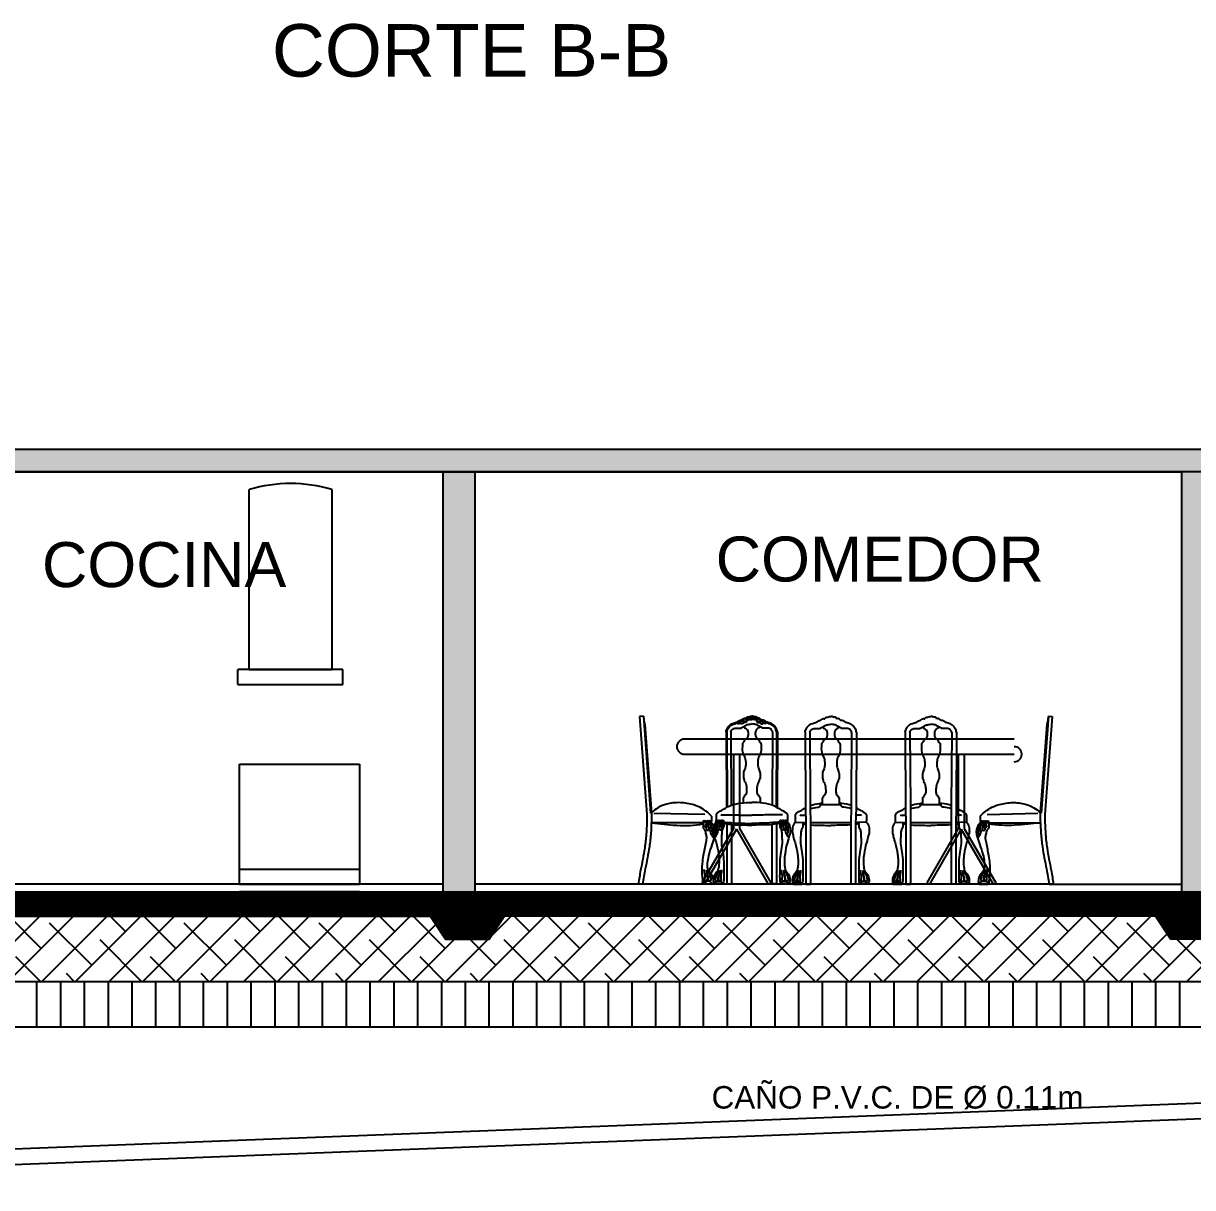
# Model space of a CAD drawing. Header units: millimetres. Extents: x 1356 to 2849, y 1307 to 1361.
# Drawn here: x 2736.51 to 2744.31, y 1344.32 to 1352.09 of the extents above; entities that cross this region are included whole.
import ezdxf

# ---------------------------------------------------------------- set-up
doc = ezdxf.new("R2010")
doc.units = ezdxf.units.MM
doc.layers.add('Linea Fina', color=8, linetype='Continuous', lineweight=9)
doc.styles.add('1en50', font='arial.ttf', dxfattribs={"height": 0.09})
doc.styles.get("Standard").update_dxf_attribs({"font": 'arial.ttf'})

# ---------------------------------------------------------------- blocks, each defined once
blk = doc.blocks.new('chipen-tras')
for p, q in [((-0.306, 1.0142), (-0.3033, 0.5096)), ((-0.1846, 1.0521), (-0.1846, 1.0421)), ((-0.0847, 1.0521), (-0.0847, 1.0421)), ((0.0367, 1.0142), (0.0341, 0.5096)), ((-0.2737, 1.0118), (-0.2712, 0.5247)), ((-0.1846, 0.9594), (-0.1846, 0.9494)), ((-0.0847, 0.9594), (-0.0847, 0.9494)), ((0.0045, 1.0118), (0.0019, 0.5247)), ((-0.1846, 0.6974), (-0.1846, 0.685)), ((-0.0847, 0.6974), (-0.0847, 0.685)), ((-0.1911, 0.571), (-0.1911, 0.5323)), ((-0.1846, 0.5883), (-0.1846, 0.5798)), ((-0.0847, 0.5883), (-0.0847, 0.5798)), ((-0.0781, 0.571), (-0.0781, 0.5323)), ((-0.3033, 0.5096), (-0.3003, 0.4009)), ((-0.2712, 0.5247), (-0.2692, 0.3964)), ((-0.203, 0.5323), (-0.0663, 0.5323)), ((0.0019, 0.5247), (0, 0.3964)), ((0.0341, 0.5096), (0.031, 0.4009)), ((-0.3727, 0.4632), (-0.3727, 0.4247)), ((-0.3727, 0.4247), (-0.3714, 0.422)), ((-0.3714, 0.422), (-0.3714, 0.4138)), ((-0.3714, 0.4138), (-0.3235, 0.4129)), ((-0.3235, 0.4129), (-0.3213, 0.4077)), ((-0.3003, 0.4009), (-0.3003, 0)), ((-0.2695, 0.4129), (0.0002, 0.4129)), ((-0.2692, 0.3964), (-0.2692, 0)), ((0, 0.3964), (0, 0)), ((0.031, 0.4009), (0.031, 0)), ((0.031, 0.4009), (0.031, 0.4009)), ((0.0542, 0.4129), (0.0521, 0.4077)), ((0.1021, 0.4138), (0.0542, 0.4129)), ((0.1035, 0.4247), (0.1021, 0.422)), ((0.1021, 0.422), (0.1021, 0.4138)), ((0.1035, 0.4632), (0.1035, 0.4247)), ((-0.384, 0), (-0.327, 0)), ((-0.3003, 0), (-0.2692, 0)), ((0.031, 0), (0, 0)), ((0.1147, 0), (0.0577, 0))]:
    blk.add_line(p, q)
for points, end_tangent in [([(-0.306, 1.0142), (-0.3027, 1.0276), (-0.2948, 1.0426), (-0.2839, 1.0565), (-0.273, 1.0652), (-0.2572, 1.0723), (-0.2429, 1.0764), (-0.2331, 1.0802), (-0.2241, 1.0862), (-0.2173, 1.09), (-0.2049, 1.0933), (-0.1917, 1.1005), (-0.1864, 1.1043), (-0.1804, 1.105), (-0.1736, 1.1043)], (0.999564, -0.029521)), ([(0.0367, 1.0142), (0.0335, 1.0276), (0.0256, 1.0426), (0.0147, 1.0565), (0.0038, 1.0652), (-0.0121, 1.0723), (-0.0264, 1.0764), (-0.0361, 1.0802), (-0.0452, 1.0862), (-0.0519, 1.09), (-0.0644, 1.0933), (-0.0775, 1.1005), (-0.0828, 1.1043), (-0.0888, 1.105), (-0.0956, 1.1043)], (-0.999564, -0.029521))]:
    blk.add_spline(points, degree=3, dxfattribs=dict(end_tangent=end_tangent))
for points, start_tangent, end_tangent in [([(-0.1736, 1.1043), (-0.1703, 1.1099), (-0.1639, 1.1137), (-0.1563, 1.1152), (-0.1492, 1.1133)], (0.559374, 0.828915), (0.894585, -0.446898)), ([(-0.0956, 1.1043), (-0.099, 1.1099), (-0.1054, 1.1137), (-0.1129, 1.1152), (-0.1201, 1.1133)], (-0.559374, 0.828915), (-0.894585, -0.446898)), ([(-0.2709, 0.5063), (-0.2221, 0.5137), (-0.2089, 0.5181), (-0.2034, 0.5245), (-0.203, 0.5323)], (0.999646, 0.026593), (-0.266147, 0.963932)), ([(0.0017, 0.5063), (-0.0471, 0.5137), (-0.0604, 0.5181), (-0.0658, 0.5245), (-0.0663, 0.5323)], (-0.999646, 0.026593), (0.266147, 0.963932)), ([(-0.3714, 0.4138), (-0.3792, 0.4051), (-0.3875, 0.3886), (-0.3905, 0.3694), (-0.3909, 0.3464), (-0.3848, 0.3203), (-0.3801, 0.3005), (-0.3722, 0.2766), (-0.3566, 0.202), (-0.3522, 0.1555), (-0.3539, 0.122), (-0.36, 0.0931), (-0.3788, 0.0648), (-0.3866, 0.0487), (-0.3905, 0.0292), (-0.3892, 0.0118), (-0.384, 0)], (-0.777726, -0.628603), (0.287438, -0.957799)), ([(-0.3213, 0.4077), (-0.3213, 0.3954), (-0.3221, 0.381), (-0.3274, 0.371), (-0.3339, 0.3476), (-0.3356, 0.3176), (-0.3365, 0.2719), (-0.3282, 0.2142), (-0.3213, 0.1494), (-0.3217, 0.0946), (-0.3209, 0.0374), (-0.323, 0.0148), (-0.327, 0)], (0.470156, -0.882583), (-0.284598, -0.958647)), ([(0.0521, 0.4077), (0.0521, 0.3954), (0.0529, 0.381), (0.0581, 0.371), (0.0646, 0.3476), (0.0664, 0.3176), (0.0673, 0.2719), (0.059, 0.2142), (0.052, 0.1494), (0.0525, 0.0946), (0.0516, 0.0374), (0.0538, 0.0148), (0.0577, 0)], (-0.470156, -0.882583), (0.284598, -0.958647)), ([(0.1021, 0.4138), (0.1099, 0.4051), (0.1182, 0.3886), (0.1213, 0.3694), (0.1217, 0.3464), (0.1156, 0.3203), (0.1108, 0.3005), (0.103, 0.2766), (0.0873, 0.202), (0.083, 0.1555), (0.0847, 0.122), (0.0908, 0.0931), (0.1095, 0.0648), (0.1173, 0.0487), (0.1213, 0.0292), (0.12, 0.0118), (0.1147, 0)], (0.777726, -0.628603), (-0.287438, -0.957799)), ([(-0.3595, 0.0863), (-0.3703, 0.0594), (-0.376, 0.0401), (-0.3776, 0.0264), (-0.376, 0.0208), (-0.3731, 0.018), (-0.3635, 0.02), (-0.3591, 0.0276), (-0.3575, 0.0425), (-0.353, 0.0622), (-0.349, 0.0915)], (-0.195262, -0.980751), (0.15217, 0.988354)), ([(-0.349, 0.0915), (-0.3543, 0.0493), (-0.3551, 0.0248), (-0.349, 0.0196), (-0.339, 0.022), (-0.3374, 0.032), (-0.3394, 0.0441), (-0.3374, 0.0646), (-0.3337, 0.0951)], (0.215774, -0.976443), (-0.096397, 0.995343)), ([(0.0798, 0.0915), (0.085, 0.0493), (0.0858, 0.0248), (0.0798, 0.0196), (0.0697, 0.022), (0.0681, 0.032), (0.0701, 0.0441), (0.0681, 0.0646), (0.0645, 0.0951)], (-0.215774, -0.976443), (0.096397, 0.995343)), ([(0.0902, 0.0863), (0.1011, 0.0594), (0.1067, 0.0401), (0.1083, 0.0264), (0.1067, 0.0208), (0.1039, 0.018), (0.0943, 0.02), (0.0898, 0.0276), (0.0882, 0.0425), (0.0838, 0.0622), (0.0798, 0.0915)], (0.195262, -0.980751), (-0.15217, 0.988354)), ([(-0.384, 0), (-0.378, 0.0104), (-0.3687, 0.0148), (-0.3571, 0.0164), (-0.3446, 0.016), (-0.335, 0.0112), (-0.327, 0)], (0.464329, 0.885663), (0.592867, -0.8053)), ([(0.1147, 0), (0.1087, 0.0104), (0.0995, 0.0148), (0.0878, 0.0164), (0.0754, 0.016), (0.0657, 0.0112), (0.0577, 0)], (-0.464329, 0.885663), (-0.592867, -0.8053))]:
    blk.add_spline(points, degree=3, dxfattribs=dict(start_tangent=start_tangent, end_tangent=end_tangent))
for points, knots in [([(-0.1492, 1.1133), (-0.1488, 1.1156), (-0.1432, 1.1191), (-0.1377, 1.1198), (-0.1346, 1.1196)], [0, 0, 0, 0, 0.01306654, 0.02973647, 0.02973647, 0.02973647, 0.02973647]), ([(-0.1201, 1.1133), (-0.1204, 1.1156), (-0.126, 1.1191), (-0.1316, 1.1198), (-0.1346, 1.1196)], [0, 0, 0, 0, 0.01306654, 0.02973647, 0.02973647, 0.02973647, 0.02973647]), ([(-0.2737, 1.0118), (-0.2737, 1.0161), (-0.2707, 1.0237), (-0.2633, 1.0324), (-0.2538, 1.038), (-0.239, 1.0397), (-0.2239, 1.0406), (-0.2106, 1.038), (-0.2024, 1.0418), (-0.1935, 1.0477), (-0.1804, 1.0559), (-0.1657, 1.063), (-0.1503, 1.0665), (-0.1403, 1.0671), (-0.1346, 1.067)], [0, 0, 0, 0, 0.0237817, 0.0417324, 0.0622656, 0.0817254, 0.1220994, 0.1460465, 0.1512557, 0.1711988, 0.2040475, 0.2355833, 0.2594804, 0.2899665, 0.2899665, 0.2899665, 0.2899665]), ([(-0.1846, 1.0421), (-0.1788, 1.0407), (-0.1676, 1.0345), (-0.1579, 1.0158), (-0.1576, 0.9946), (-0.1642, 0.9746), (-0.1755, 0.9647), (-0.1825, 0.9605), (-0.1846, 0.9594)], [0, 0, 0, 0, 0.0322048, 0.0658763, 0.109971, 0.1451089, 0.1767051, 0.1895087, 0.1895087, 0.1895087, 0.1895087]), ([(0.0045, 1.0118), (0.0044, 1.0161), (0.0014, 1.0237), (-0.006, 1.0324), (-0.0154, 1.038), (-0.0302, 1.0397), (-0.0453, 1.0406), (-0.0586, 1.038), (-0.0669, 1.0418), (-0.0757, 1.0477), (-0.0888, 1.0559), (-0.1035, 1.063), (-0.1189, 1.0665), (-0.129, 1.0671), (-0.1346, 1.067)], [0, 0, 0, 0, 0.0237817, 0.0417324, 0.0622656, 0.0817254, 0.1220994, 0.1460465, 0.1512557, 0.1711988, 0.2040475, 0.2355833, 0.2594804, 0.2899665, 0.2899665, 0.2899665, 0.2899665]), ([(-0.0847, 1.0421), (-0.0904, 1.0407), (-0.1017, 1.0345), (-0.1113, 1.0158), (-0.1116, 0.9946), (-0.1051, 0.9746), (-0.0937, 0.9647), (-0.0867, 0.9605), (-0.0847, 0.9594)], [0, 0, 0, 0, 0.0322048, 0.0658763, 0.109971, 0.1451089, 0.1767051, 0.1895087, 0.1895087, 0.1895087, 0.1895087]), ([(-0.1846, 0.9494), (-0.1863, 0.9486), (-0.1903, 0.9464), (-0.1956, 0.9406), (-0.1976, 0.917), (-0.1995, 0.8947), (-0.1917, 0.865), (-0.1766, 0.8422), (-0.1742, 0.8064), (-0.1762, 0.7726), (-0.1918, 0.7457), (-0.1899, 0.7212), (-0.1903, 0.7042), (-0.1861, 0.6987), (-0.1846, 0.6974)], [0.0130258, 0.0130258, 0.0130258, 0.0130258, 0.0234043, 0.0380015, 0.0531709, 0.1495292, 0.1586495, 0.220215, 0.2946309, 0.349062, 0.4035237, 0.4567898, 0.4817144, 0.492473, 0.492473, 0.492473, 0.492473]), ([(-0.0847, 0.9494), (-0.0829, 0.9486), (-0.0789, 0.9464), (-0.0736, 0.9406), (-0.0716, 0.917), (-0.0698, 0.8947), (-0.0776, 0.865), (-0.0927, 0.8422), (-0.095, 0.8064), (-0.093, 0.7726), (-0.0774, 0.7457), (-0.0794, 0.7212), (-0.0789, 0.7042), (-0.0831, 0.6987), (-0.0847, 0.6974)], [0.0130258, 0.0130258, 0.0130258, 0.0130258, 0.0234043, 0.0380015, 0.0531709, 0.1495292, 0.1586495, 0.220215, 0.2946309, 0.349062, 0.4035237, 0.4567898, 0.4817144, 0.492473, 0.492473, 0.492473, 0.492473]), ([(-0.1846, 0.685), (-0.1803, 0.6814), (-0.1732, 0.67), (-0.1697, 0.6477), (-0.1678, 0.6233), (-0.1694, 0.6015), (-0.1783, 0.5921), (-0.1822, 0.5896), (-0.1846, 0.5883)], [0.008067, 0.008067, 0.008067, 0.008067, 0.0384543, 0.0757946, 0.1305416, 0.1751474, 0.1855448, 0.2002226, 0.2002226, 0.2002226, 0.2002226]), ([(-0.0847, 0.685), (-0.089, 0.6814), (-0.096, 0.67), (-0.0995, 0.6477), (-0.1015, 0.6233), (-0.0998, 0.6015), (-0.0909, 0.5921), (-0.0871, 0.5896), (-0.0847, 0.5883)], [0.008067, 0.008067, 0.008067, 0.008067, 0.0384543, 0.0757946, 0.1305416, 0.1751474, 0.1855448, 0.2002226, 0.2002226, 0.2002226, 0.2002226]), ([(-0.1846, 0.5798), (-0.1866, 0.579), (-0.1892, 0.5777), (-0.1916, 0.5741), (-0.1911, 0.5721), (-0.1911, 0.571)], [0.00969496, 0.00969496, 0.00969496, 0.00969496, 0.02103177, 0.02576916, 0.03164352, 0.03164352, 0.03164352, 0.03164352]), ([(-0.0847, 0.5798), (-0.0827, 0.579), (-0.08, 0.5777), (-0.0777, 0.5741), (-0.0781, 0.5721), (-0.0781, 0.571)], [0.00969496, 0.00969496, 0.00969496, 0.00969496, 0.02103177, 0.02576916, 0.03164352, 0.03164352, 0.03164352, 0.03164352]), ([(-0.3727, 0.4632), (-0.3651, 0.4759), (-0.3383, 0.4888), (-0.3145, 0.5034), (-0.3033, 0.5096)], [0, 0, 0, 0, 0.0810431, 0.1514933, 0.1514933, 0.1514933, 0.1514933]), ([(-0.2712, 0.5247), (-0.2514, 0.532), (-0.2242, 0.5376), (-0.1971, 0.5405), (-0.1911, 0.541)], [0.216904, 0.216904, 0.216904, 0.216904, 0.332734, 0.3649828, 0.3649828, 0.3649828, 0.3649828]), ([(0.0019, 0.5247), (-0.0178, 0.532), (-0.045, 0.5376), (-0.0722, 0.5405), (-0.0781, 0.541)], [0.216904, 0.216904, 0.216904, 0.216904, 0.332734, 0.3649828, 0.3649828, 0.3649828, 0.3649828]), ([(0.1035, 0.4632), (0.0958, 0.4759), (0.069, 0.4888), (0.0452, 0.5034), (0.0341, 0.5096)], [0, 0, 0, 0, 0.0810431, 0.1514933, 0.1514933, 0.1514933, 0.1514933]), ([(-0.2692, 0.3964), (-0.2438, 0.3935), (-0.1987, 0.3941), (-0.1538, 0.393), (-0.1346, 0.3925)], [0.096959, 0.096959, 0.096959, 0.096959, 0.2367505, 0.3416426, 0.3416426, 0.3416426, 0.3416426]), ([(0, 0.3964), (-0.0254, 0.3935), (-0.0705, 0.3941), (-0.1154, 0.393), (-0.1346, 0.3925)], [0.096959, 0.096959, 0.096959, 0.096959, 0.2367505, 0.3416426, 0.3416426, 0.3416426, 0.3416426])]:
    blk.add_open_spline(points, degree=3, knots=knots)
for points in [[(-0.34, 0.4632), (-0.34, 0.4614), (-0.3234, 0.4611), (-0.3019, 0.461)], [(-0.3235, 0.4129), (-0.3159, 0.4119), (-0.3082, 0.4111), (-0.3005, 0.4105)], [(-0.3203, 0.4029), (-0.3119, 0.4022), (-0.3055, 0.4015), (-0.3003, 0.4009)], [(0.0511, 0.4029), (0.0427, 0.4022), (0.0362, 0.4015), (0.031, 0.4009)], [(0.0542, 0.4129), (0.0466, 0.4119), (0.039, 0.4111), (0.0313, 0.4105)], [(0.0708, 0.4632), (0.0708, 0.4614), (0.0541, 0.4611), (0.0327, 0.461)]]:
    blk.add_open_spline(points, degree=3)
blk = doc.blocks.new('chipen-v')
for p, q in [((-0.1678, 1.1067), (-0.1646, 1.0977)), ((-0.1635, 1.1094), (-0.1596, 1.0985)), ((-0.1558, 1.1108), (-0.154, 1.0996)), ((-0.1494, 1.1108), (-0.1486, 1.1)), ((-0.1433, 1.1114), (-0.1428, 1.1)), ((-0.1372, 1.1114), (-0.1373, 1.1114)), ((-0.1372, 1.1113), (-0.1371, 1.1002)), ((-0.1321, 1.1113), (-0.1322, 1.1002)), ((-0.1321, 1.1114), (-0.1319, 1.1114)), ((-0.126, 1.1114), (-0.1264, 1.1)), ((-0.1199, 1.1108), (-0.1206, 1.1)), ((-0.1134, 1.1108), (-0.1152, 1.0996)), ((-0.1058, 1.1094), (-0.1096, 1.0985)), ((-0.1014, 1.1067), (-0.1046, 1.0977)), ((-0.306, 1.0142), (-0.3033, 0.5096)), ((-0.3033, 1.0137), (-0.3006, 0.5111)), ((-0.1846, 1.0521), (-0.1846, 1.0421)), ((-0.0847, 1.0521), (-0.0847, 1.0421)), ((0.034, 1.0137), (0.0314, 0.5111)), ((0.0367, 1.0142), (0.0341, 0.5096)), ((-0.3006, 1.0132), (-0.2979, 0.5125)), ((-0.2737, 1.0118), (-0.2712, 0.5247)), ((-0.1846, 0.9594), (-0.1846, 0.9494)), ((-0.0847, 0.9594), (-0.0847, 0.9494)), ((0.0045, 1.0118), (0.0019, 0.5247)), ((0.0313, 1.0132), (0.0287, 0.5125)), ((-0.1846, 0.6974), (-0.1846, 0.685)), ((-0.0847, 0.6974), (-0.0847, 0.685)), ((-0.1911, 0.571), (-0.1911, 0.541)), ((-0.1846, 0.5883), (-0.1846, 0.5798)), ((-0.0847, 0.5883), (-0.0847, 0.5798)), ((-0.0781, 0.571), (-0.0781, 0.541)), ((-0.3727, 0.4632), (-0.3727, 0.4247)), ((-0.3727, 0.4247), (-0.3714, 0.422)), ((-0.3714, 0.422), (-0.3714, 0.4138)), ((-0.3714, 0.4138), (-0.3235, 0.4129)), ((-0.3235, 0.4129), (-0.3213, 0.4077)), ((-0.3003, 0.4009), (-0.3003, 0)), ((-0.2692, 0.3964), (-0.2692, 0)), ((0, 0.3964), (0, 0)), ((0.031, 0.4009), (0.031, 0)), ((0.0542, 0.4129), (0.0521, 0.4077)), ((0.1021, 0.4138), (0.0542, 0.4129)), ((0.1035, 0.4247), (0.1021, 0.422)), ((0.1021, 0.422), (0.1021, 0.4138)), ((0.1035, 0.4632), (0.1035, 0.4247)), ((-0.384, 0), (-0.327, 0)), ((-0.3003, 0), (-0.2692, 0)), ((0.031, 0), (0, 0)), ((0.1147, 0), (0.0577, 0))]:
    blk.add_line(p, q)
for centre, radius in [((-0.1812, 1.093), 0.0101), ((-0.1812, 1.093), 0.0101), ((-0.0881, 1.093), 0.0101), ((-0.0881, 1.093), 0.0101), ((-0.3683, 0.4207), 0.00481), ((-0.3587, 0.4207), 0.00481), ((-0.3478, 0.4207), 0.00481), ((-0.3378, 0.4207), 0.00481), ((-0.327, 0.4207), 0.00481), ((0.0577, 0.4207), 0.00481), ((0.0686, 0.4207), 0.00481), ((0.0786, 0.4207), 0.00481), ((0.0895, 0.4207), 0.00481), ((0.0991, 0.4207), 0.00481)]:
    blk.add_circle(centre, radius)
for points, end_tangent in [([(-0.306, 1.0142), (-0.3027, 1.0276), (-0.2948, 1.0426), (-0.2839, 1.0565), (-0.273, 1.0652), (-0.2572, 1.0723), (-0.2429, 1.0764), (-0.2331, 1.0802), (-0.2241, 1.0862), (-0.2173, 1.09), (-0.2049, 1.0933), (-0.1917, 1.1005), (-0.1864, 1.1043), (-0.1804, 1.105), (-0.1736, 1.1043)], (0.999564, -0.029521)), ([(0.0367, 1.0142), (0.0335, 1.0276), (0.0256, 1.0426), (0.0147, 1.0565), (0.0038, 1.0652), (-0.0121, 1.0723), (-0.0264, 1.0764), (-0.0361, 1.0802), (-0.0452, 1.0862), (-0.0519, 1.09), (-0.0644, 1.0933), (-0.0775, 1.1005), (-0.0828, 1.1043), (-0.0888, 1.105), (-0.0956, 1.1043)], (-0.999564, -0.029521))]:
    blk.add_spline(points, degree=3, dxfattribs=dict(end_tangent=end_tangent))
for points, knots in [([(-0.1684, 1.0937), (-0.1675, 1.0912), (-0.1659, 1.0859), (-0.1711, 1.0797), (-0.1779, 1.077), (-0.1863, 1.0763), (-0.189, 1.0821), (-0.1943, 1.0817), (-0.1914, 1.0767), (-0.1905, 1.0702), (-0.1988, 1.0682), (-0.2051, 1.068), (-0.2111, 1.0721), (-0.2121, 1.0825), (-0.2082, 1.0891), (-0.2051, 1.0933)], [0, 0, 0, 0, 0.0145018, 0.0272215, 0.0391691, 0.0556471, 0.0653677, 0.0702059, 0.0758435, 0.0888501, 0.1014275, 0.1144451, 0.1237479, 0.1376918, 0.1655199, 0.1655199, 0.1655199, 0.1655199]), ([(-0.2074, 1.081), (-0.2077, 1.0828), (-0.2058, 1.0876), (-0.2033, 1.0917), (-0.2019, 1.0944)], [0, 0, 0, 0, 0.00989467, 0.02634269, 0.02634269, 0.02634269, 0.02634269]), ([(-0.2054, 1.0794), (-0.2055, 1.0809), (-0.2048, 1.0847), (-0.2018, 1.0897), (-0.2003, 1.0936), (-0.1996, 1.0954)], [0, 0, 0, 0, 0.00819948, 0.02056492, 0.03123193, 0.03123193, 0.03123193, 0.03123193]), ([(-0.2015, 1.0841), (-0.2015, 1.0861), (-0.1999, 1.0893), (-0.1996, 1.0917), (-0.1988, 1.0945), (-0.1987, 1.0959)], [0, 0, 0, 0, 0.01112972, 0.01866742, 0.02213654, 0.02213654, 0.02213654, 0.02213654]), ([(-0.1684, 1.0937), (-0.1645, 1.0952), (-0.1529, 1.0956), (-0.1417, 1.0968), (-0.1346, 1.0968)], [0, 0, 0, 0, 0.02283622, 0.06166195, 0.06166195, 0.06166195, 0.06166195]), ([(-0.1492, 1.1133), (-0.1488, 1.1156), (-0.1432, 1.1191), (-0.1377, 1.1198), (-0.1346, 1.1196)], [0, 0, 0, 0, 0.01306654, 0.02973647, 0.02973647, 0.02973647, 0.02973647]), ([(-0.1201, 1.1133), (-0.1204, 1.1156), (-0.126, 1.1191), (-0.1316, 1.1198), (-0.1346, 1.1196)], [0, 0, 0, 0, 0.01306654, 0.02973647, 0.02973647, 0.02973647, 0.02973647]), ([(-0.1009, 1.0937), (-0.1048, 1.0952), (-0.1163, 1.0956), (-0.1275, 1.0968), (-0.1346, 1.0968)], [0, 0, 0, 0, 0.02283622, 0.06166195, 0.06166195, 0.06166195, 0.06166195]), ([(-0.1009, 1.0937), (-0.1018, 1.0912), (-0.1034, 1.0859), (-0.0982, 1.0797), (-0.0914, 1.077), (-0.0829, 1.0763), (-0.0802, 1.0821), (-0.075, 1.0817), (-0.0778, 1.0767), (-0.0788, 1.0702), (-0.0704, 1.0682), (-0.0642, 1.068), (-0.0582, 1.0721), (-0.0572, 1.0825), (-0.061, 1.0891), (-0.0641, 1.0933)], [0, 0, 0, 0, 0.0145018, 0.0272215, 0.0391691, 0.0556471, 0.0653677, 0.0702059, 0.0758435, 0.0888501, 0.1014275, 0.1144451, 0.1237479, 0.1376918, 0.1655199, 0.1655199, 0.1655199, 0.1655199]), ([(-0.0677, 1.0841), (-0.0677, 1.0861), (-0.0693, 1.0893), (-0.0696, 1.0917), (-0.0704, 1.0945), (-0.0706, 1.0959)], [0, 0, 0, 0, 0.01112972, 0.01866742, 0.02213654, 0.02213654, 0.02213654, 0.02213654]), ([(-0.0639, 1.0794), (-0.0637, 1.0809), (-0.0645, 1.0847), (-0.0674, 1.0897), (-0.069, 1.0936), (-0.0696, 1.0954)], [0, 0, 0, 0, 0.00819948, 0.02056492, 0.03123193, 0.03123193, 0.03123193, 0.03123193]), ([(-0.0619, 1.081), (-0.0615, 1.0828), (-0.0634, 1.0876), (-0.066, 1.0917), (-0.0673, 1.0944)], [0, 0, 0, 0, 0.00989467, 0.02634269, 0.02634269, 0.02634269, 0.02634269]), ([(-0.3033, 1.0137), (-0.3004, 1.0289), (-0.2934, 1.0422), (-0.2734, 1.0638), (-0.2592, 1.0689), (-0.2368, 1.0753), (-0.2291, 1.0794), (-0.2183, 1.0868), (-0.2132, 1.088), (-0.2076, 1.0896)], [0, 0, 0, 0, 0.0840087, 0.0840087, 0.1680175, 0.1680175, 0.2096793, 0.2096793, 0.2415559, 0.2415559, 0.2415559, 0.2415559]), ([(-0.3006, 1.0132), (-0.2984, 1.0247), (-0.2943, 1.0339), (-0.2815, 1.0522), (-0.2737, 1.0593), (-0.254, 1.0684), (-0.2424, 1.0689), (-0.2229, 1.0795), (-0.2188, 1.084), (-0.2117, 1.086), (-0.2105, 1.0863), (-0.2092, 1.0867)], [0, 0, 0, 0, 0.0637335, 0.0637335, 0.1274671, 0.1274671, 0.1912006, 0.1912006, 0.2306399, 0.2306399, 0.237815, 0.237815, 0.237815, 0.237815]), ([(-0.2737, 1.0118), (-0.2737, 1.0161), (-0.2707, 1.0237), (-0.2633, 1.0324), (-0.2538, 1.038), (-0.239, 1.0397), (-0.2239, 1.0406), (-0.2106, 1.038), (-0.2024, 1.0418), (-0.1935, 1.0477), (-0.1804, 1.0559), (-0.1657, 1.063), (-0.1503, 1.0665), (-0.1403, 1.0671), (-0.1346, 1.067)], [0, 0, 0, 0, 0.0237817, 0.0417324, 0.0622656, 0.0817254, 0.1220994, 0.1460465, 0.1512557, 0.1711988, 0.2040475, 0.2355833, 0.2594804, 0.2899665, 0.2899665, 0.2899665, 0.2899665]), ([(-0.1846, 1.0421), (-0.1788, 1.0407), (-0.1676, 1.0345), (-0.1579, 1.0158), (-0.1576, 0.9946), (-0.1642, 0.9746), (-0.1755, 0.9647), (-0.1825, 0.9605), (-0.1846, 0.9594)], [0, 0, 0, 0, 0.0322048, 0.0658763, 0.109971, 0.1451089, 0.1767051, 0.1895087, 0.1895087, 0.1895087, 0.1895087]), ([(0.0045, 1.0118), (0.0044, 1.0161), (0.0014, 1.0237), (-0.006, 1.0324), (-0.0154, 1.038), (-0.0302, 1.0397), (-0.0453, 1.0406), (-0.0586, 1.038), (-0.0669, 1.0418), (-0.0757, 1.0477), (-0.0888, 1.0559), (-0.1035, 1.063), (-0.1189, 1.0665), (-0.129, 1.0671), (-0.1346, 1.067)], [0, 0, 0, 0, 0.0237817, 0.0417324, 0.0622656, 0.0817254, 0.1220994, 0.1460465, 0.1512557, 0.1711988, 0.2040475, 0.2355833, 0.2594804, 0.2899665, 0.2899665, 0.2899665, 0.2899665]), ([(-0.0847, 1.0421), (-0.0904, 1.0407), (-0.1017, 1.0345), (-0.1113, 1.0158), (-0.1116, 0.9946), (-0.1051, 0.9746), (-0.0937, 0.9647), (-0.0867, 0.9605), (-0.0847, 0.9594)], [0, 0, 0, 0, 0.0322048, 0.0658763, 0.109971, 0.1451089, 0.1767051, 0.1895087, 0.1895087, 0.1895087, 0.1895087]), ([(0.034, 1.0137), (0.0311, 1.0289), (0.0242, 1.0422), (0.0042, 1.0638), (-0.01, 1.0689), (-0.0325, 1.0753), (-0.0401, 1.0794), (-0.0509, 1.0868), (-0.056, 1.088), (-0.0616, 1.0896)], [0, 0, 0, 0, 0.0840087, 0.0840087, 0.1680175, 0.1680175, 0.2096793, 0.2096793, 0.2415559, 0.2415559, 0.2415559, 0.2415559]), ([(0.0313, 1.0132), (0.0291, 1.0247), (0.0251, 1.0339), (0.0122, 1.0522), (0.0044, 1.0593), (-0.0153, 1.0684), (-0.0268, 1.0689), (-0.0463, 1.0795), (-0.0505, 1.084), (-0.0576, 1.086), (-0.0588, 1.0863), (-0.06, 1.0867)], [0, 0, 0, 0, 0.0637335, 0.0637335, 0.1274671, 0.1274671, 0.1912006, 0.1912006, 0.2306399, 0.2306399, 0.237815, 0.237815, 0.237815, 0.237815]), ([(-0.1846, 0.9494), (-0.1863, 0.9486), (-0.1903, 0.9464), (-0.1956, 0.9406), (-0.1976, 0.917), (-0.1995, 0.8947), (-0.1917, 0.865), (-0.1766, 0.8422), (-0.1742, 0.8064), (-0.1762, 0.7726), (-0.1918, 0.7457), (-0.1899, 0.7212), (-0.1903, 0.7042), (-0.1861, 0.6987), (-0.1846, 0.6974)], [0.0130258, 0.0130258, 0.0130258, 0.0130258, 0.0234043, 0.0380015, 0.0531709, 0.1495292, 0.1586495, 0.220215, 0.2946309, 0.349062, 0.4035237, 0.4567898, 0.4817144, 0.492473, 0.492473, 0.492473, 0.492473]), ([(-0.0847, 0.9494), (-0.0829, 0.9486), (-0.0789, 0.9464), (-0.0736, 0.9406), (-0.0716, 0.917), (-0.0698, 0.8947), (-0.0776, 0.865), (-0.0927, 0.8422), (-0.095, 0.8064), (-0.093, 0.7726), (-0.0774, 0.7457), (-0.0794, 0.7212), (-0.0789, 0.7042), (-0.0831, 0.6987), (-0.0847, 0.6974)], [0.0130258, 0.0130258, 0.0130258, 0.0130258, 0.0234043, 0.0380015, 0.0531709, 0.1495292, 0.1586495, 0.220215, 0.2946309, 0.349062, 0.4035237, 0.4567898, 0.4817144, 0.492473, 0.492473, 0.492473, 0.492473]), ([(-0.1846, 0.685), (-0.1803, 0.6814), (-0.1732, 0.67), (-0.1697, 0.6477), (-0.1678, 0.6233), (-0.1694, 0.6015), (-0.1783, 0.5921), (-0.1822, 0.5896), (-0.1846, 0.5883)], [0.008067, 0.008067, 0.008067, 0.008067, 0.0384543, 0.0757946, 0.1305416, 0.1751474, 0.1855448, 0.2002226, 0.2002226, 0.2002226, 0.2002226]), ([(-0.0847, 0.685), (-0.089, 0.6814), (-0.096, 0.67), (-0.0995, 0.6477), (-0.1015, 0.6233), (-0.0998, 0.6015), (-0.0909, 0.5921), (-0.0871, 0.5896), (-0.0847, 0.5883)], [0.008067, 0.008067, 0.008067, 0.008067, 0.0384543, 0.0757946, 0.1305416, 0.1751474, 0.1855448, 0.2002226, 0.2002226, 0.2002226, 0.2002226]), ([(-0.1846, 0.5798), (-0.1866, 0.579), (-0.1892, 0.5777), (-0.1916, 0.5741), (-0.1911, 0.5721), (-0.1911, 0.571)], [0.00969496, 0.00969496, 0.00969496, 0.00969496, 0.02103177, 0.02576916, 0.03164352, 0.03164352, 0.03164352, 0.03164352]), ([(-0.0847, 0.5798), (-0.0827, 0.579), (-0.08, 0.5777), (-0.0777, 0.5741), (-0.0781, 0.5721), (-0.0781, 0.571)], [0.00969496, 0.00969496, 0.00969496, 0.00969496, 0.02103177, 0.02576916, 0.03164352, 0.03164352, 0.03164352, 0.03164352]), ([(-0.3727, 0.4632), (-0.3651, 0.4759), (-0.3303, 0.4926), (-0.2801, 0.5258), (-0.2091, 0.5414), (-0.1594, 0.5432), (-0.1346, 0.543)], [0, 0, 0, 0, 0.0810431, 0.1964485, 0.332734, 0.4676992, 0.4676992, 0.4676992, 0.4676992]), ([(0.1035, 0.4632), (0.0958, 0.4759), (0.061, 0.4926), (0.0109, 0.5258), (-0.0601, 0.5414), (-0.1099, 0.5432), (-0.1346, 0.543)], [0, 0, 0, 0, 0.0810431, 0.1964485, 0.332734, 0.4676992, 0.4676992, 0.4676992, 0.4676992]), ([(-0.3711, 0.3288), (-0.3722, 0.3308), (-0.3744, 0.3364), (-0.3769, 0.3454), (-0.3772, 0.3578), (-0.3774, 0.3719), (-0.3758, 0.3886), (-0.3714, 0.4027), (-0.3668, 0.4107), (-0.3656, 0.4137)], [0, 0, 0, 0, 0.0125965, 0.0325199, 0.0507455, 0.0799623, 0.1099138, 0.1418185, 0.159534, 0.159534, 0.159534, 0.159534]), ([(-0.3711, 0.3288), (-0.367, 0.3295), (-0.3633, 0.3375), (-0.3601, 0.3479), (-0.3664, 0.3602), (-0.3639, 0.3784), (-0.363, 0.3956), (-0.3593, 0.4078), (-0.3576, 0.4122), (-0.357, 0.4135)], [0, 0, 0, 0, 0.0227368, 0.0385235, 0.0596531, 0.0927293, 0.136627, 0.1538948, 0.1619224, 0.1619224, 0.1619224, 0.1619224]), ([(-0.362, 0.3508), (-0.3607, 0.3518), (-0.357, 0.3547), (-0.3534, 0.3613), (-0.3494, 0.3693), (-0.3487, 0.3811), (-0.3488, 0.3948), (-0.3471, 0.4056), (-0.347, 0.4119), (-0.347, 0.4133)], [0.0075452, 0.0075452, 0.0075452, 0.0075452, 0.0164542, 0.0335834, 0.0474109, 0.0651893, 0.0971816, 0.1209882, 0.127924, 0.127924, 0.127924, 0.127924]), ([(-0.3404, 0.378), (-0.3402, 0.3858), (-0.3374, 0.3955), (-0.3365, 0.4042), (-0.3353, 0.4105), (-0.3348, 0.4131)], [0, 0, 0, 0, 0.02314091, 0.04372404, 0.05827457, 0.05827457, 0.05827457, 0.05827457]), ([(-0.34, 0.4632), (-0.34, 0.4607), (-0.273, 0.4615), (-0.1937, 0.4591), (-0.1471, 0.4587), (-0.1346, 0.4586)], [0, 0, 0, 0, 0.179021, 0.3647125, 0.4329921, 0.4329921, 0.4329921, 0.4329921]), ([(-0.3235, 0.4129), (-0.3074, 0.4108), (-0.2605, 0.4079), (-0.1976, 0.4051), (-0.1508, 0.4034), (-0.1346, 0.4031)], [0, 0, 0, 0, 0.0886301, 0.2555721, 0.3438581, 0.3438581, 0.3438581, 0.3438581]), ([(-0.3203, 0.4029), (-0.2968, 0.4009), (-0.2597, 0.3932), (-0.2025, 0.3942), (-0.1538, 0.393), (-0.1346, 0.3925)], [0.0310954, 0.0310954, 0.0310954, 0.0310954, 0.0764708, 0.2367505, 0.3416426, 0.3416426, 0.3416426, 0.3416426]), ([(0.0708, 0.4632), (0.0708, 0.4607), (0.0038, 0.4615), (-0.0755, 0.4591), (-0.1221, 0.4587), (-0.1346, 0.4586)], [0, 0, 0, 0, 0.179021, 0.3647125, 0.4329921, 0.4329921, 0.4329921, 0.4329921]), ([(0.0542, 0.4129), (0.0381, 0.4108), (-0.0087, 0.4079), (-0.0716, 0.4051), (-0.1184, 0.4034), (-0.1346, 0.4031)], [0, 0, 0, 0, 0.0886301, 0.2555721, 0.3438581, 0.3438581, 0.3438581, 0.3438581]), ([(0.0511, 0.4029), (0.0275, 0.4009), (-0.0095, 0.3932), (-0.0668, 0.3942), (-0.1154, 0.393), (-0.1346, 0.3925)], [0.0310954, 0.0310954, 0.0310954, 0.0310954, 0.0764708, 0.2367505, 0.3416426, 0.3416426, 0.3416426, 0.3416426]), ([(0.0712, 0.378), (0.071, 0.3858), (0.0682, 0.3955), (0.0673, 0.4042), (0.0661, 0.4105), (0.0655, 0.4131)], [0, 0, 0, 0, 0.02314091, 0.04372404, 0.05827457, 0.05827457, 0.05827457, 0.05827457]), ([(0.0928, 0.3508), (0.0915, 0.3518), (0.0877, 0.3547), (0.0841, 0.3613), (0.0801, 0.3693), (0.0794, 0.3811), (0.0796, 0.3948), (0.0779, 0.4056), (0.0778, 0.4119), (0.0777, 0.4133)], [0.0075452, 0.0075452, 0.0075452, 0.0075452, 0.0164542, 0.0335834, 0.0474109, 0.0651893, 0.0971816, 0.1209882, 0.127924, 0.127924, 0.127924, 0.127924]), ([(0.1018, 0.3288), (0.0977, 0.3295), (0.094, 0.3375), (0.0909, 0.3479), (0.0972, 0.3602), (0.0946, 0.3784), (0.0938, 0.3956), (0.09, 0.4078), (0.0883, 0.4122), (0.0878, 0.4135)], [0, 0, 0, 0, 0.0227368, 0.0385235, 0.0596531, 0.0927293, 0.136627, 0.1538948, 0.1619224, 0.1619224, 0.1619224, 0.1619224]), ([(0.1018, 0.3288), (0.103, 0.3308), (0.1051, 0.3364), (0.1077, 0.3454), (0.1079, 0.3578), (0.1082, 0.3719), (0.1066, 0.3886), (0.1022, 0.4027), (0.0975, 0.4107), (0.0964, 0.4137)], [0, 0, 0, 0, 0.0125965, 0.0325199, 0.0507455, 0.0799623, 0.1099138, 0.1418185, 0.159534, 0.159534, 0.159534, 0.159534]), ([(-0.3831, 0.313), (-0.3812, 0.3134), (-0.3772, 0.3149), (-0.3717, 0.3204), (-0.3716, 0.3259), (-0.3711, 0.3288)], [0.01508613, 0.01508613, 0.01508613, 0.01508613, 0.02555831, 0.03843307, 0.05421918, 0.05421918, 0.05421918, 0.05421918]), ([(-0.3337, 0.3828), (-0.3316, 0.3815), (-0.3272, 0.3828), (-0.3231, 0.3833), (-0.3216, 0.3835)], [0, 0, 0, 0, 0.01379369, 0.02181315, 0.02181315, 0.02181315, 0.02181315]), ([(0.0645, 0.3828), (0.0623, 0.3815), (0.0579, 0.3828), (0.0539, 0.3833), (0.0524, 0.3835)], [0, 0, 0, 0, 0.01379369, 0.02181315, 0.02181315, 0.02181315, 0.02181315]), ([(0.1138, 0.313), (0.112, 0.3134), (0.1079, 0.3149), (0.1024, 0.3204), (0.1024, 0.3259), (0.1018, 0.3288)], [0.01508613, 0.01508613, 0.01508613, 0.01508613, 0.02555831, 0.03843307, 0.05421918, 0.05421918, 0.05421918, 0.05421918])]:
    blk.add_open_spline(points, degree=3, knots=knots)
for points, start_tangent, end_tangent in [([(-0.1736, 1.1043), (-0.1703, 1.1099), (-0.1639, 1.1137), (-0.1563, 1.1152), (-0.1492, 1.1133)], (0.559374, 0.828915), (0.894585, -0.446898)), ([(-0.0956, 1.1043), (-0.099, 1.1099), (-0.1054, 1.1137), (-0.1129, 1.1152), (-0.1201, 1.1133)], (-0.559374, 0.828915), (-0.894585, -0.446898)), ([(-0.2317, 1.073), (-0.2276, 1.0704), (-0.2229, 1.0702), (-0.2187, 1.0704), (-0.215, 1.0729), (-0.2136, 1.076)], (0.661288, -0.750132), (0.219177, 0.975685)), ([(-0.2143, 1.0772), (-0.2203, 1.0742), (-0.2278, 1.0742), (-0.2301, 1.0749)], (-0.514021, -0.857777), (0, 1)), ([(-0.0376, 1.073), (-0.0416, 1.0704), (-0.0463, 1.0702), (-0.0505, 1.0704), (-0.0543, 1.0729), (-0.0557, 1.076)], (-0.661288, -0.750132), (-0.219177, 0.975685)), ([(-0.055, 1.0772), (-0.0489, 1.0742), (-0.0414, 1.0742), (-0.0391, 1.0749)], (0.514021, -0.857777), (0, 1)), ([(-0.3714, 0.4138), (-0.3792, 0.4051), (-0.3875, 0.3886), (-0.3905, 0.3694), (-0.3909, 0.3464), (-0.3848, 0.3203), (-0.3801, 0.3005), (-0.3722, 0.2766), (-0.3566, 0.202), (-0.3522, 0.1555), (-0.3539, 0.122), (-0.36, 0.0931), (-0.3788, 0.0648), (-0.3866, 0.0487), (-0.3905, 0.0292), (-0.3892, 0.0118), (-0.384, 0)], (-0.777726, -0.628603), (0.287438, -0.957799)), ([(-0.3213, 0.4077), (-0.3213, 0.3954), (-0.3221, 0.381), (-0.3274, 0.371), (-0.3339, 0.3476), (-0.3356, 0.3176), (-0.3365, 0.2719), (-0.3282, 0.2142), (-0.3213, 0.1494), (-0.3217, 0.0946), (-0.3209, 0.0374), (-0.323, 0.0148), (-0.327, 0)], (0.470156, -0.882583), (-0.284598, -0.958647)), ([(-0.3341, 0.4131), (-0.3343, 0.3974), (-0.3346, 0.3892), (-0.3319, 0.3855), (-0.3289, 0.3889), (-0.3286, 0.3965), (-0.3277, 0.4034)], (-0.073132, -0.997322), (0.231067, 0.972938)), ([(-0.327, 0.4045), (-0.3258, 0.3945), (-0.3216, 0.3835)], (-0.232758, -0.972535), (0.505204, -0.863)), ([(0.0521, 0.4077), (0.0521, 0.3954), (0.0529, 0.381), (0.0581, 0.371), (0.0646, 0.3476), (0.0664, 0.3176), (0.0673, 0.2719), (0.059, 0.2142), (0.052, 0.1494), (0.0525, 0.0946), (0.0516, 0.0374), (0.0538, 0.0148), (0.0577, 0)], (-0.470156, -0.882583), (0.284598, -0.958647)), ([(0.0577, 0.4045), (0.0566, 0.3945), (0.0524, 0.3835)], (0.232758, -0.972535), (-0.505204, -0.863)), ([(0.0648, 0.4131), (0.0651, 0.3974), (0.0654, 0.3892), (0.0627, 0.3855), (0.0596, 0.3889), (0.0593, 0.3965), (0.0584, 0.4034)], (0.073132, -0.997322), (-0.231067, 0.972938)), ([(0.1021, 0.4138), (0.1099, 0.4051), (0.1182, 0.3886), (0.1213, 0.3694), (0.1217, 0.3464), (0.1156, 0.3203), (0.1108, 0.3005), (0.103, 0.2766), (0.0873, 0.202), (0.083, 0.1555), (0.0847, 0.122), (0.0908, 0.0931), (0.1095, 0.0648), (0.1173, 0.0487), (0.1213, 0.0292), (0.12, 0.0118), (0.1147, 0)], (0.777726, -0.628603), (-0.287438, -0.957799)), ([(-0.3516, 0.3674), (-0.3462, 0.3619), (-0.341, 0.3598), (-0.3368, 0.3625), (-0.3334, 0.3692), (-0.3331, 0.3777), (-0.3337, 0.3828)], (1, 0), (0.076762, 0.997049)), ([(0.0824, 0.3674), (0.0769, 0.3619), (0.0718, 0.3598), (0.0675, 0.3625), (0.0642, 0.3692), (0.0639, 0.3777), (0.0645, 0.3828)], (-1, 0), (-0.076762, 0.997049)), ([(-0.3595, 0.0863), (-0.3703, 0.0594), (-0.376, 0.0401), (-0.3776, 0.0264), (-0.376, 0.0208), (-0.3731, 0.018), (-0.3635, 0.02), (-0.3591, 0.0276), (-0.3575, 0.0425), (-0.353, 0.0622), (-0.349, 0.0915)], (-0.195262, -0.980751), (0.15217, 0.988354)), ([(-0.349, 0.0915), (-0.3543, 0.0493), (-0.3551, 0.0248), (-0.349, 0.0196), (-0.339, 0.022), (-0.3374, 0.032), (-0.3394, 0.0441), (-0.3374, 0.0646), (-0.3337, 0.0951)], (0.215774, -0.976443), (-0.096397, 0.995343)), ([(0.0798, 0.0915), (0.085, 0.0493), (0.0858, 0.0248), (0.0798, 0.0196), (0.0697, 0.022), (0.0681, 0.032), (0.0701, 0.0441), (0.0681, 0.0646), (0.0645, 0.0951)], (-0.215774, -0.976443), (0.096397, 0.995343)), ([(0.0902, 0.0863), (0.1011, 0.0594), (0.1067, 0.0401), (0.1083, 0.0264), (0.1067, 0.0208), (0.1039, 0.018), (0.0943, 0.02), (0.0898, 0.0276), (0.0882, 0.0425), (0.0838, 0.0622), (0.0798, 0.0915)], (0.195262, -0.980751), (-0.15217, 0.988354)), ([(-0.384, 0), (-0.378, 0.0104), (-0.3687, 0.0148), (-0.3571, 0.0164), (-0.3446, 0.016), (-0.335, 0.0112), (-0.327, 0)], (0.464329, 0.885663), (0.592867, -0.8053)), ([(0.1147, 0), (0.1087, 0.0104), (0.0995, 0.0148), (0.0878, 0.0164), (0.0754, 0.016), (0.0657, 0.0112), (0.0577, 0)], (-0.464329, 0.885663), (-0.592867, -0.8053))]:
    blk.add_spline(points, degree=3, dxfattribs=dict(start_tangent=start_tangent, end_tangent=end_tangent))
blk = doc.blocks.new('chipen-lat')
for p, q in [((-0.0344, 1.1192), (-0.0828, 0.4732)), ((-0.0084, 1.1172), (-0.0574, 0.4649)), ((-0.0344, 1.1192), (-0.0084, 1.1172)), ((-0.0439, 1.0653), (-0.0883, 0.4736)), ((-0.0399, 1.0817), (-0.0856, 0.4734)), ((-0.4432, 0.4645), (-0.1042, 0.4719)), ((-0.4889, 0.4535), (-0.4886, 0.417)), ((-0.4886, 0.417), (-0.4804, 0.4098)), ((-0.482, 0.4099), (-0.4341, 0.409)), ((-0.4342, 0.4091), (-0.0896, 0.4091)), ((-0.4341, 0.409), (-0.4319, 0.4038)), ((-0.4323, 0.4047), (-0.4323, 0.3835)), ((-0.0295, 0), (0, 0)), ((-0.4909, -0.0017), (-0.4363, -0.0011))]:
    blk.add_line(p, q)
for centre in [(-0.4789, 0.4168), (-0.4694, 0.4168), (-0.4585, 0.4168), (-0.4485, 0.4168), (-0.4376, 0.4168)]:
    blk.add_circle(centre, 0.00481)
for points, knots in [([(-0.0344, 1.1192), (-0.0366, 1.1066), (-0.0379, 1.0882), (-0.0424, 1.0705), (-0.0439, 1.0653)], [0, 0, 0, 0, 0.06999958, 0.09968199, 0.09968199, 0.09968199, 0.09968199]), ([(-0.4889, 0.4535), (-0.4801, 0.4625), (-0.4461, 0.4927), (-0.3931, 0.5273), (-0.265, 0.5492), (-0.1868, 0.5338), (-0.1396, 0.5167), (-0.102, 0.49), (-0.0882, 0.4757)], [0.0367941, 0.0367941, 0.0367941, 0.0367941, 0.1050033, 0.2831692, 0.4059399, 0.5724884, 0.7236392, 0.8311819, 0.8311819, 0.8311819, 0.8311819]), ([(-0.0883, 0.4736), (-0.0897, 0.4553), (-0.0881, 0.4105), (-0.0847, 0.3356), (-0.0733, 0.2291), (-0.0492, 0.1169), (-0.035, 0.0337), (-0.0295, 0)], [0, 0, 0, 0, 0.0998965, 0.243962, 0.4090414, 0.6832909, 0.8694784, 0.8694784, 0.8694784, 0.8694784]), ([(-0.4942, 0.3255), (-0.4954, 0.3275), (-0.4975, 0.3331), (-0.5001, 0.3421), (-0.5003, 0.3545), (-0.5006, 0.3687), (-0.499, 0.3854), (-0.4946, 0.3994), (-0.4899, 0.4074), (-0.4848, 0.4129)], [0, 0, 0, 0, 0.0125965, 0.0325199, 0.0507455, 0.0799623, 0.1099138, 0.1418185, 0.159534, 0.159534, 0.159534, 0.159534]), ([(-0.4942, 0.3255), (-0.4901, 0.3262), (-0.4864, 0.3342), (-0.4833, 0.3446), (-0.4896, 0.3569), (-0.487, 0.3752), (-0.4862, 0.3924), (-0.4824, 0.4046), (-0.4807, 0.4089), (-0.4802, 0.4103)], [0, 0, 0, 0, 0.0227368, 0.0385235, 0.0596531, 0.0927293, 0.136627, 0.1538948, 0.1619224, 0.1619224, 0.1619224, 0.1619224]), ([(-0.4852, 0.3475), (-0.4839, 0.3485), (-0.4801, 0.3514), (-0.4766, 0.358), (-0.4725, 0.3661), (-0.4718, 0.3779), (-0.472, 0.3915), (-0.4703, 0.4023), (-0.4702, 0.4086), (-0.4701, 0.4101)], [0.0075452, 0.0075452, 0.0075452, 0.0075452, 0.0164542, 0.0335834, 0.0474109, 0.0651893, 0.0971816, 0.1209882, 0.127924, 0.127924, 0.127924, 0.127924]), ([(-0.4636, 0.3747), (-0.4634, 0.3826), (-0.4606, 0.3922), (-0.4597, 0.4009), (-0.4585, 0.4073), (-0.4579, 0.4099)], [0, 0, 0, 0, 0.02314091, 0.04372404, 0.05827457, 0.05827457, 0.05827457, 0.05827457]), ([(-0.0896, 0.4091), (-0.1435, 0.4025), (-0.2583, 0.3887), (-0.3753, 0.3901), (-0.4323, 0.4019)], [0, 0, 0, 0, 0.3112352, 0.6287406, 0.6287406, 0.6287406, 0.6287406]), ([(-0.0574, 0.4649), (-0.0588, 0.4467), (-0.0572, 0.4018), (-0.0538, 0.327), (-0.0423, 0.2205), (-0.0188, 0.1111), (-0.005, 0.0308), (0, 0)], [0, 0, 0, 0, 0.0998965, 0.243962, 0.4090414, 0.6832909, 0.8535383, 0.8535383, 0.8535383, 0.8535383]), ([(-0.5063, 0.3097), (-0.5044, 0.3102), (-0.5003, 0.3116), (-0.4948, 0.3171), (-0.4948, 0.3227), (-0.4942, 0.3255)], [0.01508613, 0.01508613, 0.01508613, 0.01508613, 0.02555831, 0.03843307, 0.05421918, 0.05421918, 0.05421918, 0.05421918]), ([(-0.4569, 0.3796), (-0.4547, 0.3783), (-0.4504, 0.3795), (-0.4463, 0.3801), (-0.4448, 0.3802)], [0, 0, 0, 0, 0.01379369, 0.02181315, 0.02181315, 0.02181315, 0.02181315])]:
    blk.add_open_spline(points, degree=3, knots=knots)
for points, start_tangent, end_tangent in [([(-0.4848, 0.4129), (-0.5001, 0.3943), (-0.5121, 0.3703), (-0.5148, 0.3451), (-0.5088, 0.3151), (-0.4915, 0.2626), (-0.4709, 0.1971), (-0.4616, 0.1499), (-0.4609, 0.114), (-0.4756, 0.0774), (-0.4882, 0.0635), (-0.4968, 0.0449), (-0.5008, 0.0216), (-0.4968, 0.0016), (-0.4909, -0.0017)], (-0.729646, -0.683825), (0.537961, -0.84297)), ([(-0.4572, 0.4099), (-0.4575, 0.3941), (-0.4578, 0.3859), (-0.4551, 0.3823), (-0.452, 0.3856), (-0.4517, 0.3932), (-0.4508, 0.4002)], (-0.073132, -0.997322), (0.231067, 0.972938)), ([(-0.4502, 0.4012), (-0.449, 0.3913), (-0.4448, 0.3802)], (-0.232758, -0.972535), (0.505204, -0.863)), ([(-0.4748, 0.3641), (-0.4693, 0.3586), (-0.4642, 0.3565), (-0.4599, 0.3593), (-0.4566, 0.3659), (-0.4563, 0.3744), (-0.4569, 0.3796)], (1, 0), (0.076762, 0.997049)), ([(-0.4323, 0.3835), (-0.4336, 0.3729), (-0.4409, 0.3649), (-0.4496, 0.3396), (-0.4549, 0.3124), (-0.4502, 0.2764), (-0.4336, 0.19), (-0.4263, 0.1368), (-0.4243, 0.1009), (-0.4263, 0.0534), (-0.4303, 0.0182), (-0.4363, -0.0011)], (-0.004151, -0.999991), (-0.840441, -0.541903)), ([(-0.4662, 0.0896), (-0.477, 0.0627), (-0.4827, 0.0434), (-0.4843, 0.0297), (-0.4827, 0.0241), (-0.4799, 0.0213), (-0.4702, 0.0233), (-0.4658, 0.0309), (-0.4642, 0.0458), (-0.4598, 0.0655), (-0.4557, 0.0948)], (-0.195262, -0.980751), (0.15217, 0.988354)), ([(-0.4557, 0.0948), (-0.461, 0.0526), (-0.4618, 0.0281), (-0.4557, 0.0229), (-0.4457, 0.0253), (-0.4441, 0.0353), (-0.4461, 0.0474), (-0.4441, 0.0679), (-0.4405, 0.0984)], (0.215774, -0.976443), (-0.096397, 0.995343)), ([(-0.4907, 0.0033), (-0.4847, 0.0137), (-0.4754, 0.0181), (-0.4638, 0.0197), (-0.4513, 0.0193), (-0.4417, 0.0145), (-0.4337, 0.0033)], (0.464329, 0.885663), (0.592867, -0.8053))]:
    blk.add_spline(points, degree=3, dxfattribs=dict(start_tangent=start_tangent, end_tangent=end_tangent))

msp = doc.modelspace()

# ---------------------------------------------------------------- hatches: boundary and pattern name
h = msp.add_hatch(color=3)
h.dxf.hatch_style = 1
h.paths.add_polyline_path([(2730.30292, 1349.24553), (2730.30292, 1349.09553), (2735.54292, 1349.09553), (2749.9559, 1349.09553), (2749.9559, 1349.24553)])
h = msp.add_hatch(color=1)
h.dxf.hatch_style = 1
h.paths.add_polyline_path([(2739.52292, 1349.09553), (2739.30884, 1349.09553), (2739.30884, 1346.29553), (2739.52292, 1346.29553)])
h = msp.add_hatch(color=1)
h.dxf.hatch_style = 1
h.paths.add_polyline_path([(2744.23292, 1346.29553), (2744.38292, 1346.29553), (2744.38292, 1349.09553), (2744.23292, 1349.09553)])
at = {"true_color": 0xffffff}
h = msp.add_hatch(dxfattribs=at)
h.set_pattern_fill('ANSI38', scale=0.05)
h.set_pattern_definition([(45, (228.66977, -3.59012), (-0.1122532015, 0.1122532015), []), (135, (228.66977, -3.59012), (-0.3367596045, 0.1122532015), [0.396875, -0.238125])])
h.paths.add_polyline_path([(2750.57058, 1345.69553), (2750.57058, 1346.29553), (2749.9559, 1346.29553), (2749.9559, 1345.99553), (2749.6559, 1345.99553), (2749.51916, 1346.13227), (2746.31487, 1346.13227), (2744.55102, 1346.13227), (2744.45206, 1345.98227), (2744.15999, 1345.98227), (2744.06102, 1346.13227), (2739.7188, 1346.13227), (2739.61815, 1345.97972), (2739.32608, 1345.97972), (2739.22543, 1346.13227), (2734.33442, 1346.13227), (2732.48013, 1346.13225), (2730.74013, 1346.13225), (2730.60292, 1345.99553), (2730.30292, 1345.99553), (2730.30292, 1346.29553), (2729.80292, 1346.29553), (2729.80292, 1345.69553), (2730.30292, 1345.69553), (2732.04292, 1345.69553)])
h = msp.add_hatch(dxfattribs=at)
h.set_pattern_fill('JIS_WOOD', scale=0.01)
h.set_pattern_definition([(45, (228.669769, -3.590116), (-0.004999999992, 0.004999999992), [])])
h.paths.add_polyline_path([(2749.9559, 1345.99553), (2749.9559, 1346.29553), (2732.04292, 1346.29553), (2730.50292, 1346.29553), (2730.30292, 1346.29553), (2730.30292, 1345.99553), (2730.60292, 1345.99553), (2730.74013, 1346.13225), (2732.48013, 1346.13225), (2734.68372, 1346.13225), (2739.22543, 1346.13227), (2739.32608, 1345.97972), (2739.61815, 1345.97972), (2739.7188, 1346.13227), (2744.06102, 1346.13227), (2744.15999, 1345.98227), (2744.45206, 1345.98227), (2744.55102, 1346.13227), (2746.44901, 1346.13227), (2749.51916, 1346.13227), (2749.6559, 1345.99553)])
h = msp.add_hatch()
h.set_pattern_fill('ANSI31', color=256, scale=0.05, angle=45, style=0)
h.set_pattern_definition([(90, (228.66977, -3.59012), (-0.15875, 0), [])])
h.paths.add_polyline_path([(2732.04292, 1345.69553), (2730.30292, 1345.69553), (2729.80292, 1345.69553), (2729.80292, 1345.39553), (2731.44292, 1345.39553), (2750.57058, 1345.39553), (2750.57058, 1345.69553)])

# ---------------------------------------------------------------- linework, layer by layer
for p, q in [((2749.9559, 1349.24553), (2730.30292, 1349.24553)), ((2749.9559, 1349.09553), (2732.04292, 1349.09553)), ((2735.74292, 1349.09553), (2739.52292, 1349.09553)), ((2739.30884, 1349.09553), (2739.30884, 1346.29553)), ((2739.52292, 1349.09553), (2739.52292, 1346.29553)), ((2739.52292, 1349.09553), (2744.23292, 1349.09553)), ((2744.23292, 1349.09553), (2744.23292, 1346.29553)), ((2743.11882, 1347.31344), (2740.91882, 1347.31344)), ((2740.91882, 1347.21344), (2743.11882, 1347.21344)), ((2741.24637, 1347.21344), (2741.24637, 1346.7188)), ((2741.28637, 1347.21344), (2741.28637, 1346.7188)), ((2742.74544, 1347.21344), (2742.74544, 1346.7188)), ((2742.78544, 1347.21344), (2742.78544, 1346.7188)), ((2737.9539, 1346.34722), (2737.9539, 1347.14722)), ((2737.9539, 1347.14722), (2738.7539, 1347.14722)), ((2738.7539, 1347.14722), (2738.7539, 1346.34722)), ((2741.24637, 1346.7188), (2741.03664, 1346.35553)), ((2741.26637, 1346.71344), (2741.05396, 1346.34553)), ((2741.26637, 1346.71344), (2741.47878, 1346.34553)), ((2741.28637, 1346.7188), (2741.4961, 1346.35553)), ((2742.74544, 1346.7188), (2742.53571, 1346.35553)), ((2742.76544, 1346.71344), (2742.55303, 1346.34553)), ((2742.76544, 1346.71344), (2742.97785, 1346.34553)), ((2742.78544, 1346.7188), (2742.99517, 1346.35553)), ((2737.9539, 1346.44722), (2738.7539, 1346.44722)), ((2732.04292, 1346.29553), (2749.97058, 1346.29553)), ((2739.30884, 1346.34722), (2735.74292, 1346.34722)), ((2737.9539, 1346.34722), (2738.7539, 1346.34722)), ((2738.7539, 1346.29553), (2737.9539, 1346.29553)), ((2743.38055, 1346.34722), (2739.52292, 1346.34722)), ((2743.38055, 1346.34722), (2744.23292, 1346.34722)), ((2734.33442, 1346.13227), (2739.22543, 1346.13227)), ((2744.06102, 1346.13227), (2739.7188, 1346.13227)), ((2750.57058, 1345.69553), (2732.04292, 1345.69553)), ((2731.44292, 1345.39553), (2750.57058, 1345.39553))]:
    msp.add_line(p, q)
at = {"ltscale": 0.01}
for p, q in [((2738.01838, 1347.77835), (2738.01838, 1348.97835)), ((2738.56838, 1348.97835), (2738.56838, 1347.77835)), ((2738.64115, 1347.77835), (2737.94115, 1347.77835)), ((2737.94115, 1347.67835), (2737.94115, 1347.77835)), ((2738.01838, 1347.77835), (2738.56838, 1347.77835)), ((2738.64115, 1347.67835), (2738.64115, 1347.77835)), ((2737.94115, 1347.67835), (2738.64115, 1347.67835))]:
    msp.add_line(p, q, dxfattribs=at)
at = {"color": 1, "ltscale": 0.01}
for p, q in [((2732.46062, 1344.32246), (2748.56983, 1344.94573)), ((2732.47103, 1344.42713), (2746.09414, 1344.95417))]:
    msp.add_line(p, q, dxfattribs=at)
for points in [[(2739.22712, 1346.12972), (2739.32608, 1345.97972), (2739.61815, 1345.97972), (2739.71712, 1346.12972)], [(2744.06102, 1346.13227), (2744.15999, 1345.98227), (2744.45206, 1345.98227), (2744.55102, 1346.13227)]]:
    msp.add_lwpolyline(points)
at = {"ltscale": 0.01}
msp.add_arc((2738.29338, 1348.05304), 0.96531, 73.448214, 106.551786, dxfattribs=at)
for centre, start, end in [((2740.91882, 1347.26344), 90, 270), ((2743.11882, 1347.21344), 270, 90)]:
    msp.add_arc(centre, 0.05, start, end)

# ---------------------------------------------------------------- block references
at = {"xscale": -1}
msp.add_blockref('chipen-lat', (2740.61133, 1346.34693), dxfattribs=at)
for name, p in [('chipen-v', (2741.50298, 1346.34777)), ('chipen-tras', (2742.03003, 1346.34553)), ('chipen-tras', (2742.69709, 1346.34553)), ('chipen-lat', (2743.38055, 1346.34722))]:
    msp.add_blockref(name, p)

# ---------------------------------------------------------------- texts
at = {"attachment_point": 1}
for s, width, insert, char_height in [('CORTE B-B', 26.16454, (2738.16921, 1352.08241), 0.35), ('COCINA', 3.9504669, (2736.63569, 1348.62773), 0.3), ('COMEDOR', 4.0984365, (2741.12781, 1348.66492), 0.3)]:
    msp.add_mtext_dynamic_manual_height_columns(s, width=width, gutter_width=12.5, heights=[0], dxfattribs=dict(at, insert=insert, char_height=char_height))
at = {"layer": 'Linea Fina', "insert": (2741.10065, 1344.99971), "char_height": 0.15, "width": 3.1004138, "attachment_point": 1, "style": '1en50'}
msp.add_mtext('CAÑO P.V.C. DE %%C 0.11m', dxfattribs=at)

doc.saveas('drawing.dxf')
